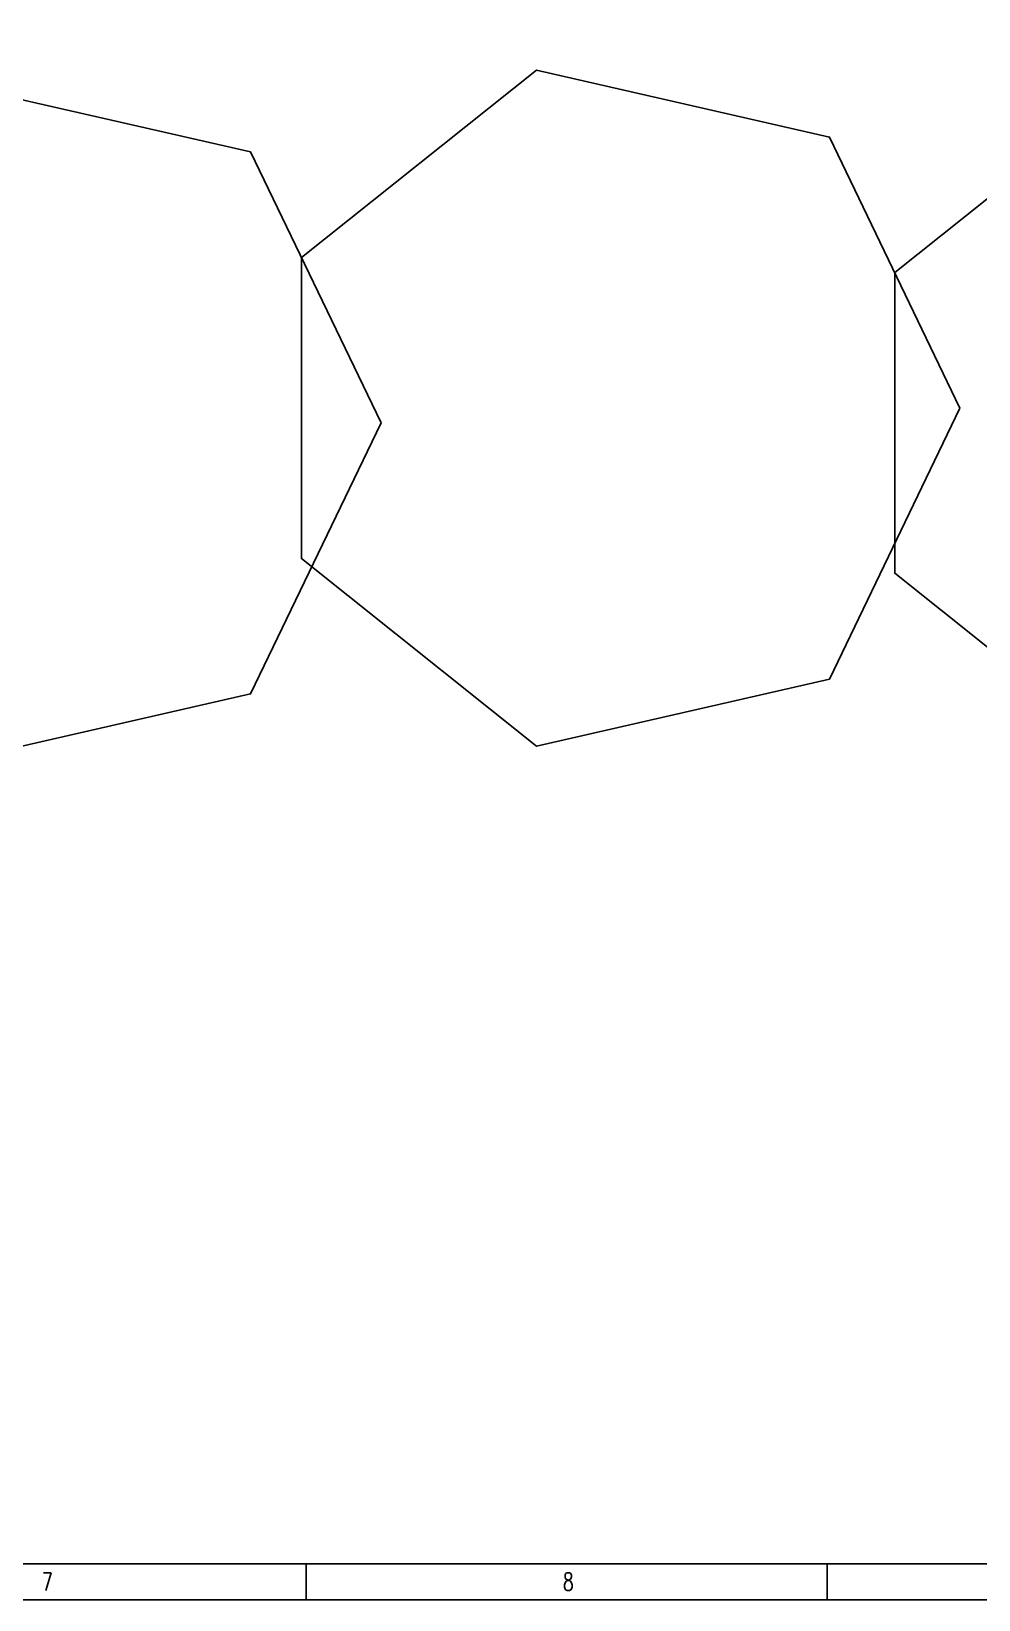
# Model space of a CAD drawing. Extents: x 289831 to 452838, y -95136 to -72949.
# Drawn here: x 439782 to 446383, y -93974 to -83053 of the extents above; entities that cross this region are included whole.
import ezdxf

# ---------------------------------------------------------------- set-up
doc = ezdxf.new("R2010")
doc.units = 0
doc.layers.get('0').update_dxf_attribs({"linetype": 'CONTINUOUS'})
doc.layers.add('B版云线202106', color=2, linetype='CONTINUOUS')
doc.styles.add('HZ', font='TXT.shx', dxfattribs={"width": 0.7, "bigfont": 'hz.shx'})

# ---------------------------------------------------------------- blocks, each defined once
blk = doc.blocks.new('tk1')
blk.add_lwpolyline([(46134, -541818), (82432, -541818), (82432, -562343), (46134, -562343)], close=True)
at = {"color": 4, "flags": 128}
for points in [[(71544, -562343), (71544, -562593)], [(75174, -562343), (75174, -562593)], [(82684, -562593), (45509, -562593)]]:
    blk.add_lwpolyline(points, dxfattribs=at)
at = {"color": 0, "style": 'HZ', "width": 0.7}
for s, p in [('7', (69702, -562530)), ('8', (73332, -562530))]:
    blk.add_text(s, height=125, dxfattribs=at).set_placement(p)

msp = doc.modelspace()

# ---------------------------------------------------------------- linework, layer by layer
for points in [[(415663, -72949), (452838, -72949), (452838, -93974), (415663, -93974)], [(442219, -85780), (441310, -83893), (439268, -83427), (437630, -84733), (437630, -86827), (439268, -88133), (441310, -87667)], [(446253, -85676), (445344, -83789), (443302, -83323), (441664, -84629), (441664, -86724), (443302, -88030), (445344, -87564)], [(450387, -85780), (449478, -83893), (447436, -83427), (445798, -84733), (445798, -86827), (447436, -88133), (449478, -87667)]]:
    msp.add_lwpolyline(points, close=True)

# ---------------------------------------------------------------- block references
at = {"layer": 'B版云线202106'}
msp.add_blockref('tk1', (370154, 468619), dxfattribs=at)

doc.saveas('drawing.dxf')
